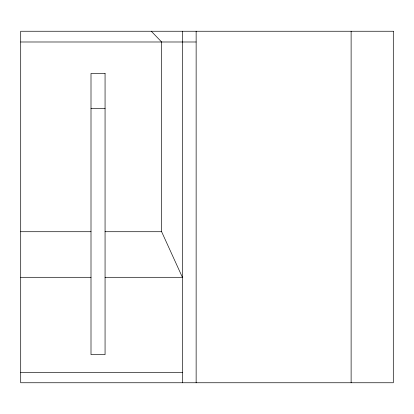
<?xml version="1.0" encoding="UTF-8"?>
<svg xmlns="http://www.w3.org/2000/svg" width="414" height="414" viewBox="0 0 414 414"><rect width="100%" height="100%" fill="white"/><g stroke="black" fill="none" stroke-linecap="round" stroke-linejoin="round"><path stroke-width="0.62" d="M196.138 382.753L196.138 31.247M20.7 41.99L196.096 41.99M91.002 108.577L105.063 108.577M20.7 231.716L91.002 231.716M105.063 231.716L161.626 231.716L182.393 277.302L105.063 277.302M20.7 277.302L91.002 277.302M20.7 372.44L182.393 372.44M151.281 31.247L161.626 41.99L161.626 231.716M351.119 31.247L351.119 382.753M182.393 31.247L182.393 382.753M393.3 31.247L20.7 31.247L20.7 382.753L393.3 382.753L393.3 31.247M105.063 73.428L91.002 73.428L91.002 354.632L105.063 354.632L105.063 73.428"/></g></svg>
